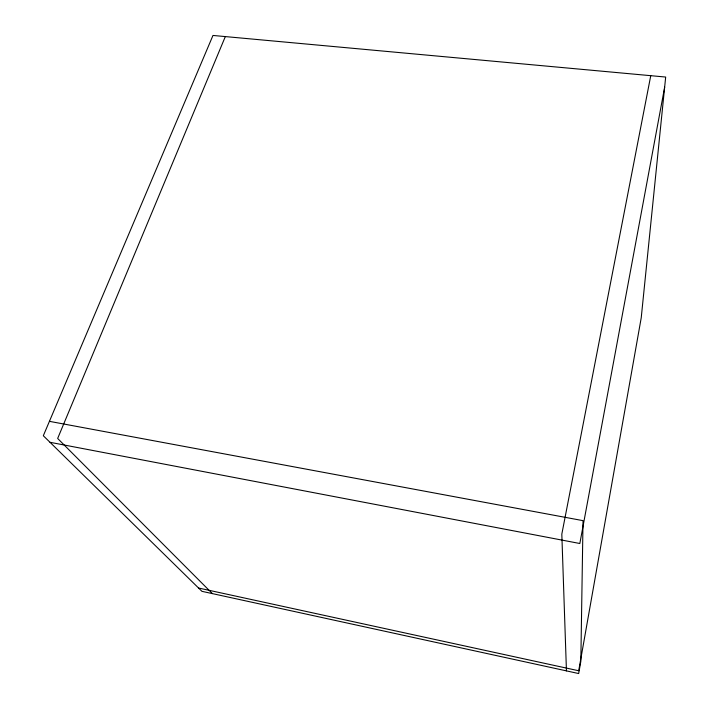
<?xml version="1.0" encoding="UTF-8"?>
<svg xmlns="http://www.w3.org/2000/svg" width="709" height="709" viewBox="0 0 709 709"><rect width="100%" height="100%" fill="white"/><g stroke="black" fill="none" stroke-linecap="round" stroke-linejoin="round"><path stroke-width="1.06" d="M664.652 87.18L579.829 543.502L50.011 442.301M650.756 75.686L561.82 534.134L566.447 670.882M225.329 36.584L57.659 438.463L212.381 593.61M49.426 421.341L583.028 520.654L580.822 661.435L578.677 673.55L201.941 591.333L43.32 435.734L212.975 35.45L665.68 77.051L641.237 317.747L578.704 670.758L198.573 588.027"/></g></svg>
